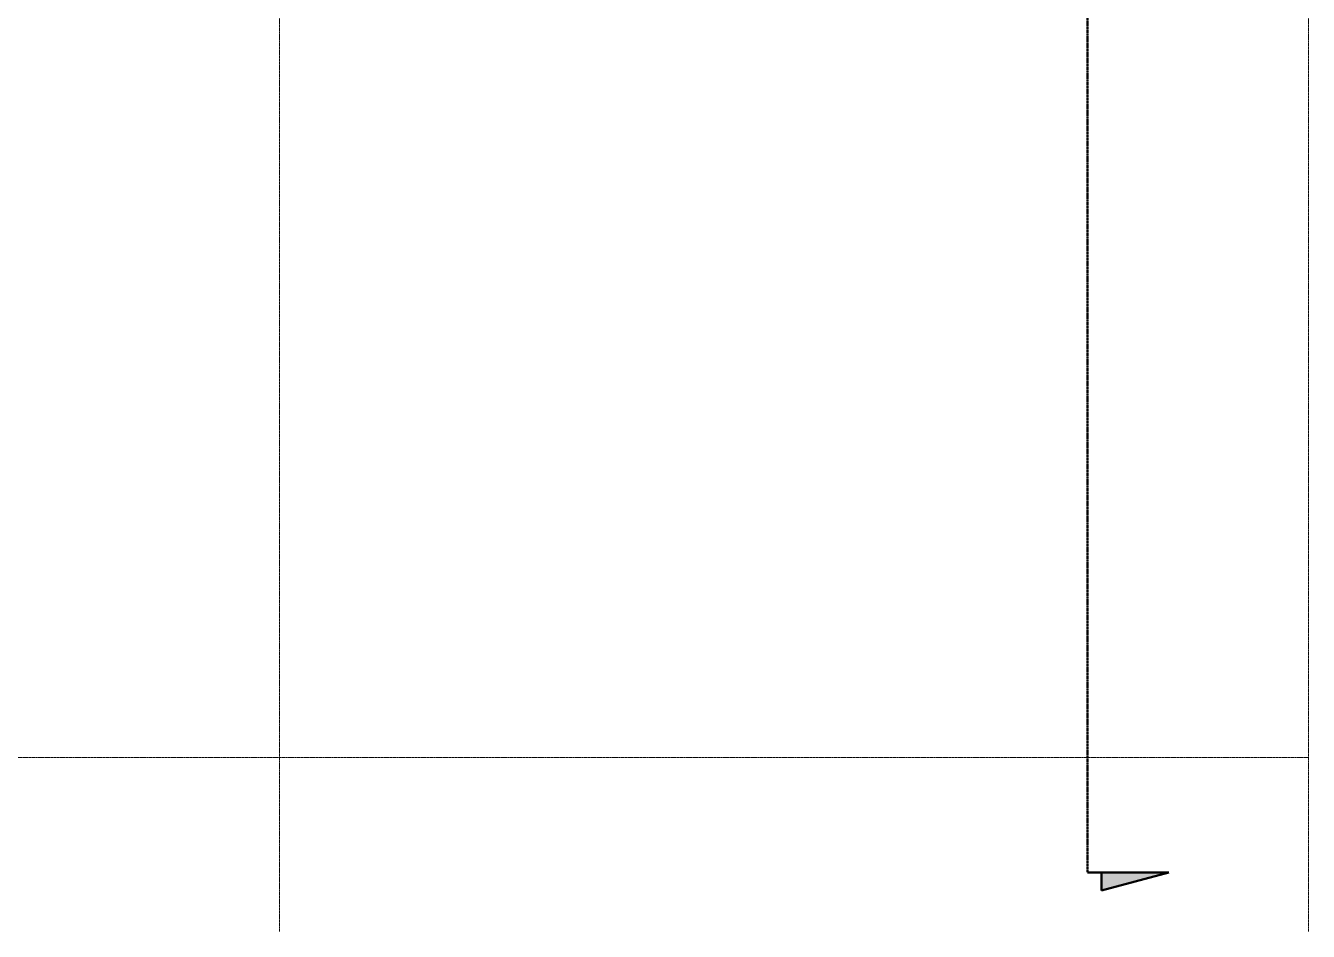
# Model space of a CAD drawing. Header units: millimetres. Extents: x -853236 to -774632, y -17723 to 22431.
# Drawn here: x -793095 to -778882, y -17723 to -7685 of the extents above; entities that cross this region are included whole.
import ezdxf

# ---------------------------------------------------------------- set-up
doc = ezdxf.new("R2010")
doc.units = ezdxf.units.MM
doc.linetypes.add('DPA_Grid _ Level 100', pattern=[10, 5.5, -1.6, 1.3, -1.6])
doc.layers.add('G-ANNO-SECL', color=3, linetype='Continuous', lineweight=9)
doc.layers.add('S-GRID', color=251, linetype='Continuous', lineweight=9)

# ---------------------------------------------------------------- blocks, each defined once
blk = doc.blocks.new('Section - AEC_Section Tail - Filled-3249564-4231-01 ENLARGED MULTI-PURPOSE LEVEL - REFLECTED CEILING PLAN - SHEET 2')
at = {"layer": 'G-ANNO-SECL'}
blk.add_hatch(color=256, dxfattribs=at).paths.add_polyline_path([(0, 1.54), (-2, 1.54), (0, 9)])
at = {"layer": 'G-ANNO-SECL', "lineweight": 50}
for p, q in [((0, 9), (-2, 1.54)), ((0, 9), (0, 0)), ((0, 1.54), (0, 9)), ((-2, 1.54), (0, 1.54))]:
    blk.add_line(p, q, dxfattribs=at)
blk = doc.blocks.new('*U453')
at = {"layer": 'S-GRID', "linetype": 'DPA_Grid _ Level 100'}
for p, q in [((57000, -21302.2), (57000, 16962)), ((68400, -21302.2), (68400, 16962)), ((68400, -19375), (-4606.5, -19375))]:
    blk.add_line(p, q, dxfattribs=at)

msp = doc.modelspace()

# ---------------------------------------------------------------- linework, layer by layer
at = {"layer": 'G-ANNO-SECL', "linetype": 'DPA_Grid _ Level 100', "lineweight": 50}
msp.add_line((-781329, 20620), (-781329, -17070), dxfattribs=at)

# ---------------------------------------------------------------- block references
msp.add_blockref('*U453', (-847282, 3579))
at = {"layer": 'G-ANNO-SECL', "lineweight": 25, "extrusion": (0, 0, -1), "xscale": 99.99999999999993, "yscale": 99.99999999999993, "zscale": 99.99999999999993, "rotation": 90.00000000000053}
msp.add_blockref('Section - AEC_Section Tail - Filled-3249564-4231-01 ENLARGED MULTI-PURPOSE LEVEL - REFLECTED CEILING PLAN - SHEET 2', (781329, -17070), dxfattribs=at)

doc.saveas('drawing.dxf')
